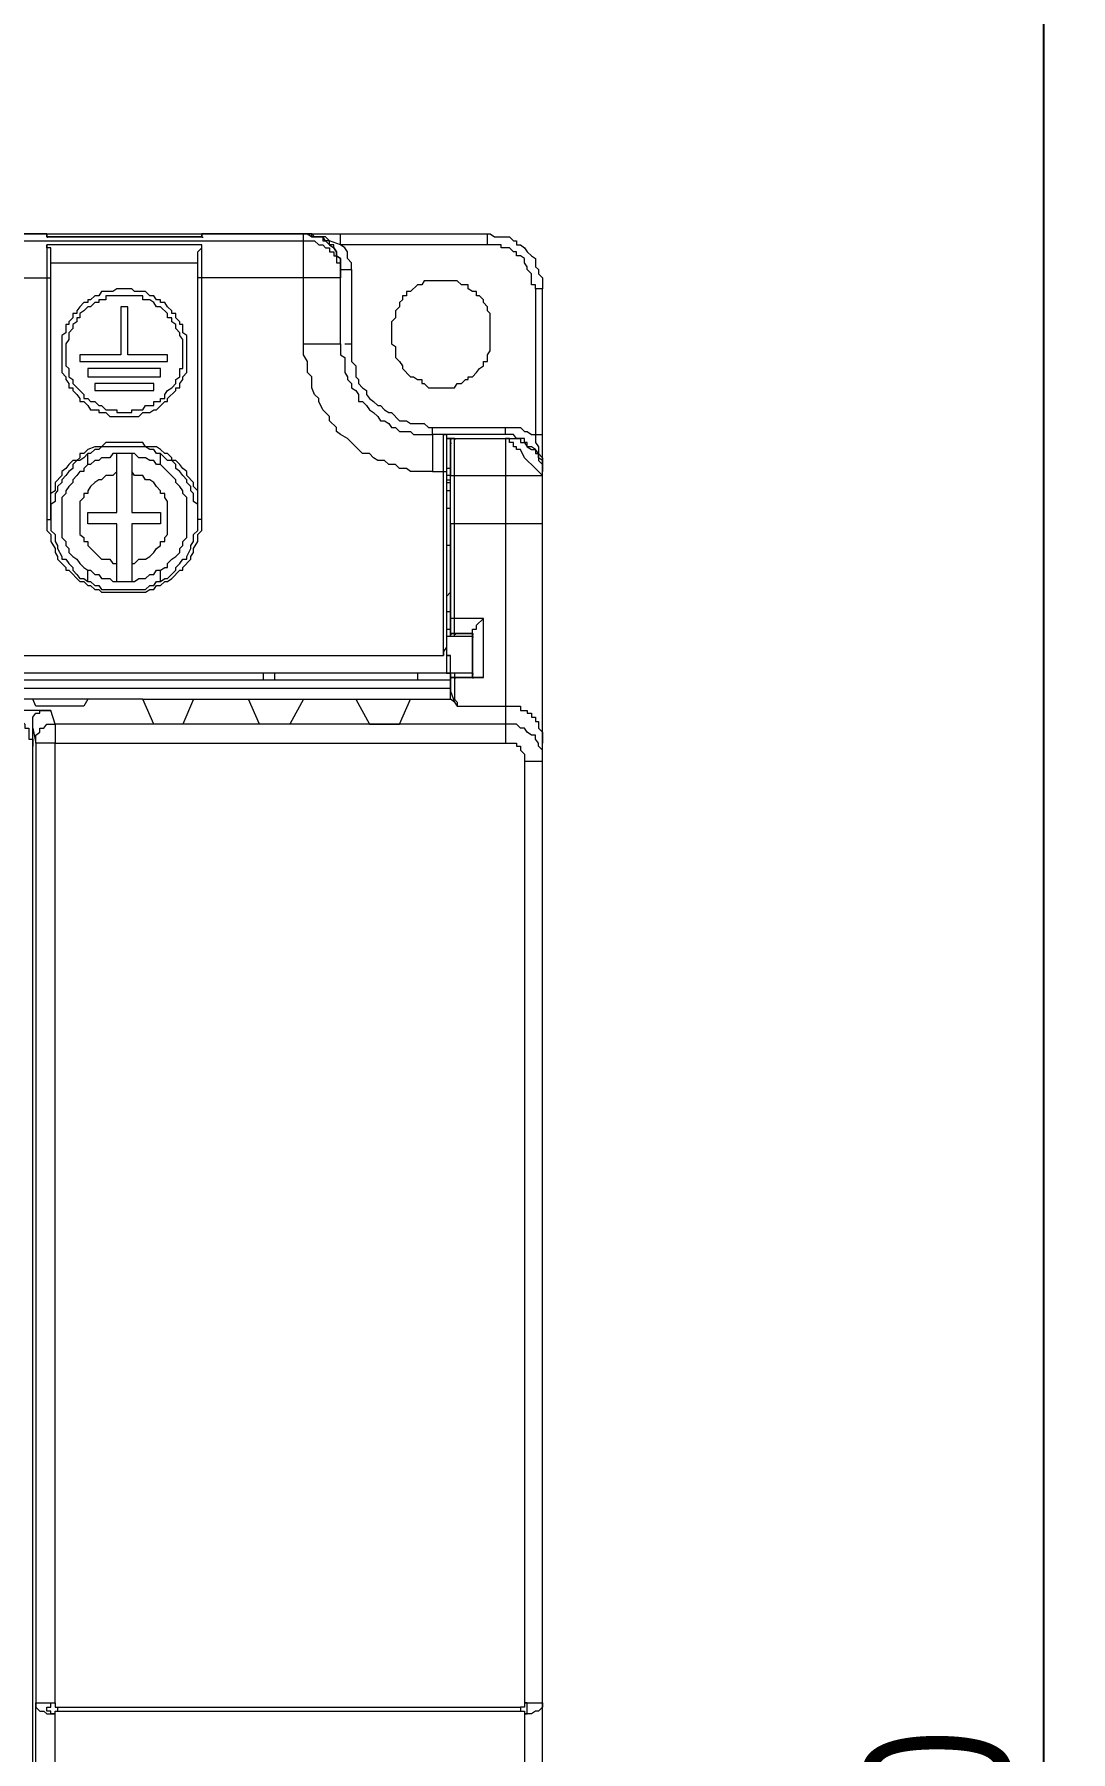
# Model space of a CAD drawing. Header units: millimetres. Extents: x -11 to 1219, y 0 to 1751.
# Drawn here: x 380.5 to 437.6, y 1226.3 to 1320.9 of the extents above; entities that cross this region are included whole.
import ezdxf

# ---------------------------------------------------------------- set-up
doc = ezdxf.new("R2010")
doc.units = ezdxf.units.MM
doc.header["$LTSCALE"] = 10
doc.layers.get('0').update_dxf_attribs({"linetype": 'CONTINUOUS'})
doc.layers.get('Defpoints').update_dxf_attribs({"linetype": 'CONTINUOUS'})
doc.layers.add('1', color=7, linetype='CONTINUOUS')
doc.styles.get("Standard").update_dxf_attribs({"font": '', "width": 0.8})
doc.styles.get('Standard').set_extended_font_data('Meiryo UI')
doc.dimstyles.get("Standard").update_dxf_attribs({"dimtxt": 8, "dimasz": 2, "dimexe": 1.5, "dimexo": 1.5, "dimgap": 1.8, "dimtad": 1, "dimdec": 3, "dimdsep": 46, "dimtxsty": 'Standard', "dimcen": 0, "dimclrd": 4, "dimclre": 4, "dimclrt": 4, "dimadec": 0, "dimazin": 0, "dimtfac": 1, "dimtdec": 3, "dimtmove": 0, "dimatfit": 3, "dimfxl": 1, "dimtolj": 1, "dimtzin": 1, "dimarcsym": 0})

# ---------------------------------------------------------------- blocks, each defined once
blk = doc.blocks.new('Delta Drive')
at = {"layer": 'Defpoints', "lineweight": 0}
for points in [[(0.1317, 0.0025), (0.95, 0.0025), (0.9567, 0.0025), (0.9592, 0), (0.9617, 0), (0.9633, -0.0017), (0.9658, -0.0017), (0.9658, -0.0042), (0.9683, -0.0042), (0.9683, -0.0067), (0.97, -0.0067), (0.97, -0.0108), (0.9725, -0.0108), (0.9725, -0.02), (0.8858, -0.02)], [(0.1317, 0.0067), (1.0617, 0.0067), (1.0633, 0.0067), (1.0658, 0.005), (1.075, 0.005), (1.0775, 0.0025), (1.0792, 0.0025), (1.0792, 0), (1.0817, 0), (1.0842, -0.0017), (1.0858, -0.0042), (1.0883, -0.0067), (1.0908, -0.0083), (1.0908, -0.0133), (1.0925, -0.015), (1.0925, -0.0175), (1.095, -0.02), (1.095, -0.0267), (1.0908, -0.0267), (1.0908, -0.0242), (1.0883, -0.0242), (1.0883, -0.0175), (1.0858, -0.015), (1.0858, -0.0133), (1.0842, -0.0108), (1.0842, -0.0083), (1.0817, -0.0067), (1.0792, -0.0067), (1.0792, -0.0042), (1.0775, -0.0042), (1.075, -0.0017), (1.07, -0.0017), (1.07, 0), (1.0617, 0), (0.9725, 0), (0.9658, 0.0025), (0.9633, 0.005), (0.9567, 0.005), (0.9617, 0.005), (0.9617, 0.0025), (0.9633, 0.0025), (0.9658, 0), (0.9683, -0.0017), (0.97, -0.0042), (0.97, -0.0067), (0.9725, -0.0083), (0.9725, -0.0108), (0.9725, -0.0133), (0.9725, -0.015), (0.9725, -0.0083), (0.97, -0.0067), (0.97, -0.0042), (0.9683, -0.0017), (0.9683, 0), (0.9658, 0), (0.9658, 0.0025), (0.9633, 0.0025), (0.9617, 0.005), (0.955, 0.005), (0.955, 0.0067), (0.9525, 0.0067), (0.95, 0.0067)], [(0.7942, 0.005), (0.7942, 0.0067), (0.7475, 0.0067), (0.7475, 0.005), (0.7475, 0.0067)], [(0.7942, 0.0067), (0.7942, 0.005), (0.7967, 0.005), (0.7942, 0.005), (0.7942, 0.0067), (0.7942, 0.005), (0.7967, 0.005)], [(0.7942, -0.1667), (0.7967, -0.1667), (0.7967, -0.0083), (0.7967, -0.0017), (0.7942, -0.0017), (0.7942, 0)], [(0.8592, 0.005), (0.8233, 0.005)], [(0.95, -0.06), (0.9725, -0.06), (0.9725, -0.0667), (0.975, -0.0683), (0.975, -0.0775), (0.9767, -0.08), (0.9767, -0.0817), (0.9792, -0.0842), (0.9792, -0.0867), (0.9817, -0.0883), (0.9833, -0.0908), (0.9833, -0.095), (0.9858, -0.095), (0.9883, -0.0975), (0.99, -0.1), (0.9925, -0.1017), (0.995, -0.1042), (0.9967, -0.1067), (0.9992, -0.1067), (1.0017, -0.1083), (1.0033, -0.1108), (1.0058, -0.1108), (1.0083, -0.1133), (1.015, -0.1133), (1.0167, -0.115), (1.0283, -0.115), (1.0283, -0.1375), (1.015, -0.1375), (1.0125, -0.1358), (1.0083, -0.1358), (1.0058, -0.1333), (1.0017, -0.1333), (0.9992, -0.1308), (0.995, -0.1308), (0.9925, -0.1292), (0.99, -0.1267), (0.9858, -0.1267), (0.9767, -0.1175), (0.9725, -0.115), (0.97, -0.1133), (0.97, -0.1108), (0.9658, -0.1067), (0.9658, -0.1042), (0.9617, -0.1), (0.9592, -0.095), (0.9592, -0.0933), (0.9567, -0.0908), (0.955, -0.0867), (0.955, -0.08), (0.9525, -0.0775), (0.9525, -0.0708), (0.95, -0.0667), (0.95, -0.06), (0.95, 0.0067), (0.8883, 0.0067), (0.8883, 0.005), (0.8858, 0.005), (0.8883, 0.005), (0.8883, 0.0067), (0.8883, 0.005), (0.8883, 0.0067)], [(0.8883, 0.005), (0.8858, 0.005)], [(0.8883, -0.1667), (0.8858, -0.1667), (0.8858, -0.0083), (0.8858, -0.0042), (0.8883, -0.0017), (0.8883, 0)], [(0.9525, 0.0067), (0.955, 0.005), (0.9567, 0.005), (0.955, 0.0067)], [(0.9725, -0.06), (0.9725, -0.015), (0.9792, -0.015), (0.9792, -0.0108), (0.9767, -0.0083), (0.9767, -0.0042), (0.975, -0.0017), (0.9725, 0), (0.9725, 0.0067)], [(1.0617, 0), (1.0617, 0.0067)], [(0.7458, -0.02), (0.7967, -0.02)], [(0.7967, -0.0108), (0.8858, -0.0108)], [(0.9792, -0.015), (0.9792, -0.06)], [(1.0417, -0.1175), (1.0392, -0.1175), (1.0367, -0.1175), (1.075, -0.1175), (1.0817, -0.1175), (1.0817, -0.12), (1.0842, -0.12), (1.0858, -0.1225), (1.0883, -0.1242), (1.0908, -0.1242), (1.0908, -0.1267), (1.0925, -0.1267), (1.0925, -0.1308), (1.095, -0.1333), (1.095, -0.1375), (1.095, -0.1308), (1.0925, -0.1292), (1.0925, -0.1267), (1.0908, -0.1242), (1.0883, -0.1225), (1.0858, -0.1225), (1.0858, -0.12), (1.0842, -0.12), (1.0842, -0.1175), (1.0792, -0.1175), (1.0775, -0.115), (1.0725, -0.115), (1.0283, -0.115), (1.0283, -0.1108), (1.0725, -0.1108), (1.0817, -0.1108), (1.0842, -0.1133), (1.0858, -0.1133), (1.0883, -0.115), (1.0908, -0.115), (1.0908, -0.12), (1.0925, -0.1225), (1.0925, -0.1267), (1.095, -0.1292), (1.095, -0.1333), (1.095, -0.0267)], [(1.0908, -0.0267), (1.0908, -0.115), (1.095, -0.115)], [(0.975, -0.06), (0.9792, -0.06), (0.9792, -0.0708), (0.9817, -0.0733), (0.9817, -0.08), (0.9833, -0.0817), (0.9833, -0.0842), (0.9858, -0.0867), (0.9883, -0.0883), (0.9883, -0.0908), (0.99, -0.0933), (0.9925, -0.095), (0.995, -0.0975), (0.9967, -0.0975), (0.9992, -0.1), (1.0017, -0.1017), (1.0033, -0.1017), (1.0083, -0.1067), (1.0125, -0.1067), (1.015, -0.1083), (1.0233, -0.1083), (1.0258, -0.1108), (1.0283, -0.1108)], [(1.0725, -0.115), (1.0725, -0.1108)], [(0.0467, -0.2492), (1.035, -0.2492), (1.035, -0.115), (1.0367, -0.115), (1.0367, -0.1175), (1.0367, -0.26), (0.0442, -0.26), (0.0292, -0.26), (0.0292, -0.2575), (0.0292, -0.24), (0.0292, -0.2375), (0.0292, -0.2358), (0.0292, -0.2625), (0.0267, -0.2625)], [(1.0392, -0.1692), (1.0392, -0.14), (1.0417, -0.14), (1.0725, -0.14), (1.095, -0.14), (1.0908, -0.1358), (1.0842, -0.1292), (1.0817, -0.1242), (1.0792, -0.1242), (1.0792, -0.1225), (1.0775, -0.1225), (1.0775, -0.12), (1.075, -0.12), (1.075, -0.1175), (1.0725, -0.1175), (1.0725, -0.14), (1.0725, -0.3025), (1.0792, -0.3025), (1.0792, -0.3042), (1.0817, -0.3042), (1.0817, -0.3067), (1.0842, -0.3092), (1.0842, -0.3133), (1.095, -0.3133), (1.095, -0.3067), (1.0925, -0.3042), (1.0925, -0.3025), (1.0908, -0.3), (1.0908, -0.2975), (1.0883, -0.2975), (1.0858, -0.2958), (1.0842, -0.2933), (1.0817, -0.2933), (1.0792, -0.2908), (1.0725, -0.2908), (0.7992, -0.2908), (0.7992, -0.3025), (0.7875, -0.3025), (0.7875, -0.2975), (0.79, -0.2958), (0.79, -0.2933), (0.7925, -0.2933), (0.7942, -0.2908), (0.7992, -0.2908), (0.7967, -0.2825)], [(0.8858, -0.1508), (0.8858, -0.1492), (0.8833, -0.1467), (0.8833, -0.1442), (0.8792, -0.14), (0.8792, -0.1375), (0.8767, -0.1358), (0.875, -0.1333), (0.8725, -0.1308), (0.87, -0.1308), (0.87, -0.1292), (0.8675, -0.1267), (0.8658, -0.1267), (0.8633, -0.1242), (0.8608, -0.1225), (0.8542, -0.1225), (0.8525, -0.12), (0.83, -0.12), (0.8275, -0.1225), (0.8233, -0.1225), (0.8192, -0.1242), (0.8167, -0.1267), (0.8142, -0.1267), (0.8142, -0.1292), (0.8125, -0.1308), (0.81, -0.1308), (0.8075, -0.1333), (0.8058, -0.1358), (0.8033, -0.1375), (0.8033, -0.14), (0.7992, -0.1442), (0.7992, -0.1492), (0.7967, -0.1508)], [(1.0367, -0.2333), (1.0392, -0.2333), (1.0392, -0.2225), (1.0392, -0.1175), (1.0392, -0.12), (1.0392, -0.14), (1.0367, -0.14)], [(1.0592, -0.2625), (1.0567, -0.2625), (1.0417, -0.2625), (1.0592, -0.2625), (1.0592, -0.2267), (1.0417, -0.2267), (1.0417, -0.1692), (1.0417, -0.14), (1.0417, -0.1242), (1.0417, -0.12), (1.0417, -0.1175), (1.0392, -0.1175)], [(0.8367, -0.2042), (0.8367, -0.1692), (0.8192, -0.1692), (0.8192, -0.1625), (0.8367, -0.1625), (0.8367, -0.1267)], [(0.8192, -0.1333), (0.8192, -0.1267)], [(0.8458, -0.1267), (0.8458, -0.1625), (0.8633, -0.1625), (0.8633, -0.1692), (0.8458, -0.1692), (0.8458, -0.2042)], [(0.8633, -0.1333), (0.8633, -0.1267)], [(0.8367, -0.1375), (0.8342, -0.14), (0.83, -0.14), (0.8275, -0.1425), (0.8258, -0.1425), (0.8233, -0.1442), (0.8208, -0.1467), (0.8192, -0.1492), (0.8192, -0.1508), (0.8167, -0.1508), (0.8167, -0.1533), (0.8142, -0.1558), (0.8142, -0.1758), (0.8167, -0.1775), (0.8167, -0.18), (0.8192, -0.18), (0.8192, -0.1825), (0.8275, -0.1908), (0.8325, -0.1908), (0.8342, -0.1933), (0.8367, -0.1933)], [(0.8458, -0.1933), (0.8475, -0.1933), (0.85, -0.1908), (0.8542, -0.1908), (0.8567, -0.1892), (0.8592, -0.1867), (0.8608, -0.1842), (0.8633, -0.1825), (0.8633, -0.18), (0.8658, -0.18), (0.8658, -0.1775), (0.8675, -0.1758), (0.8675, -0.1558), (0.8658, -0.1533), (0.8658, -0.1508), (0.8633, -0.1508), (0.8633, -0.1492), (0.8608, -0.1467), (0.8592, -0.1442), (0.8567, -0.1425), (0.8542, -0.1425), (0.8525, -0.14), (0.8475, -0.14), (0.8458, -0.1375)], [(1.0283, -0.1375), (1.0367, -0.1375)], [(1.0392, -0.1358), (1.0367, -0.1358)], [(1.0367, -0.1425), (1.0392, -0.1425)], [(1.0367, -0.1442), (1.0392, -0.1442)], [(1.07, -1.8625), (1.0633, -1.8625), (1.0633, -1.9067), (1.0633, -1.9108), (1.0658, -1.9133), (1.0658, -1.9158), (1.0683, -1.9158), (1.0683, -1.9175), (1.07, -1.9175), (1.07, -1.92), (1.0725, -1.92), (1.075, -1.9225), (1.0842, -1.9225), (1.0858, -1.92), (1.0883, -1.92), (1.0908, -1.9175), (1.0908, -1.9158), (1.0925, -1.9158), (1.0925, -1.9133), (1.095, -1.9108), (1.095, -1.9067), (1.095, -0.1375)], [(1.0392, -0.1492), (1.0367, -0.1492)], [(1.0392, -0.16), (1.0367, -0.16)], [(1.095, -0.1692), (1.0392, -0.1692), (1.0392, -0.2267), (1.0392, -0.2333), (1.0392, -0.2358), (1.0417, -0.2358), (1.0392, -0.2358), (1.0392, -0.2375), (1.0392, -0.2333), (1.0392, -0.2358)], [(1.0392, -0.1825), (1.0367, -0.1825)], [(0.8192, -0.2042), (0.8192, -0.1975)], [(0.8633, -0.2042), (0.8633, -0.1975)], [(1.0367, -0.2133), (1.0392, -0.2108), (1.0392, -0.2092)], [(1.0367, -0.2225), (1.0392, -0.2225)], [(1.0417, -0.2375), (1.0417, -0.2358), (1.0417, -0.2267), (1.0392, -0.2267)], [(1.0525, -0.26), (1.0525, -0.2625), (1.0525, -0.2358), (1.0525, -0.2333), (1.055, -0.2333), (1.055, -0.2308), (1.0592, -0.2267)], [(1.0525, -0.2358), (1.0525, -0.2375), (1.0525, -0.24), (1.0525, -0.2575), (1.0525, -0.26), (1.0367, -0.26), (1.0392, -0.26), (1.0392, -0.2558), (1.0392, -0.2492)], [(1.0367, -0.2375), (1.0525, -0.2375)], [(1.0367, -0.2425), (1.0367, -0.2442), (1.035, -0.2467), (1.035, -0.2492)], [(0.9258, -0.2642), (0.9258, -0.26)], [(0.9325, -0.2642), (0.9325, -0.26)], [(1.0192, -0.26), (1.0192, -0.2642)], [(1.0417, -0.26), (1.0417, -0.2625), (1.0392, -0.2625), (1.0392, -0.2642), (1.0392, -0.26), (1.0392, -0.2625)], [(1.0392, -0.2692), (1.0392, -0.2642), (1.0392, -0.2625), (1.0417, -0.2625), (1.0392, -0.2625), (1.0392, -0.2642), (0.0425, -0.2642)], [(1.0392, -0.2642), (1.0392, -0.2708), (1.0417, -0.2775), (1.0392, -0.2758), (1.0392, -0.2692), (0.0442, -0.2692)], [(1.0567, -0.2625), (1.0525, -0.2625), (1.05, -0.2625), (1.0417, -0.2625), (1.0417, -0.2758), (1.0433, -0.2775), (1.0433, -0.28)], [(0.8833, -0.2758), (0.8767, -0.2908), (0.87, -0.2908), (0.8633, -0.2908), (0.8592, -0.2908), (0.8525, -0.2758), (0.8192, -0.2758), (0.7858, -0.2758), (0.7542, -0.2758), (0.75, -0.28), (0.7458, -0.28), (0.73, -0.28), (0.7233, -0.28), (0.7208, -0.2758)], [(0.8192, -0.2758), (0.8167, -0.28), (0.81, -0.28), (0.7942, -0.28), (0.7875, -0.28), (0.7858, -0.2758)], [(0.8525, -0.2758), (0.8833, -0.2758), (0.9167, -0.2758), (0.95, -0.2758), (0.9817, -0.2758), (1.015, -0.2758)], [(0.95, -0.2758), (0.9417, -0.2908), (0.9367, -0.2908), (0.93, -0.2908), (0.9233, -0.2908), (0.9167, -0.2758)], [(0.9817, -0.2758), (0.99, -0.2908), (0.995, -0.2908), (1.0017, -0.2908), (1.0083, -0.2908), (1.015, -0.2758), (1.0392, -0.2758)], [(1.0417, -0.2775), (1.0433, -0.28), (1.0725, -0.28), (1.0817, -0.28), (1.0817, -0.2825), (1.0858, -0.2825), (1.0858, -0.2842), (1.0883, -0.2842), (1.0883, -0.2867), (1.0908, -0.2867), (1.0908, -0.2892), (1.0925, -0.2892), (1.0925, -0.2933), (1.095, -0.2958), (1.095, -0.3025)], [(0.7858, -1.475), (0.7858, -1.4775), (0.7858, -0.2933), (0.7858, -0.2867), (0.7875, -0.2842), (0.79, -0.2842), (0.79, -0.2825), (0.7967, -0.2825), (0.0092, -0.2825), (0.7633, -0.2825), (0.77, -0.2825), (0.7725, -0.2842), (0.7742, -0.2842), (0.7808, -0.2908), (0.7808, -0.2933), (0.7833, -0.2933), (0.7833, -0.3), (0.7858, -0.3), (0.7858, -0.3042)], [(0.7858, -0.2933), (0.7875, -0.3025), (0.7875, -0.885), (0.7875, -0.8875), (0.79, -0.89), (0.7925, -0.89), (0.7942, -0.8917), (0.7992, -0.8917), (0.7992, -0.89), (0.8008, -0.89)], [(0.8008, -1.0458), (0.7992, -1.0458), (0.7992, -1.0433), (0.7925, -1.0433), (0.7925, -1.0458), (0.7875, -1.0458), (0.7875, -1.0475), (0.79, -1.0475), (0.79, -1.05), (0.7992, -1.05), (0.7967, -1.0475), (0.7967, -1.0433), (0.7992, -1.0433), (0.7992, -0.8917), (0.7967, -0.8917), (0.7967, -0.89), (0.7942, -0.89), (0.7942, -0.8875), (0.7967, -0.8875), (0.7967, -0.885), (0.7992, -0.885), (0.7992, -0.3025), (1.0725, -0.3025)], [(1.0842, -0.3133), (1.0842, -0.885), (1.095, -0.885), (1.095, -0.8875), (1.0925, -0.89), (1.0908, -0.89), (1.0883, -0.8917), (1.0842, -0.8917), (1.0858, -0.8917), (1.0858, -0.885), (1.0842, -0.885), (1.0842, -0.8875), (1.0817, -0.8875)], [(0.8008, -0.8875), (1.0817, -0.8875), (1.0817, -0.89), (1.0842, -0.89), (1.0842, -0.8917), (1.0842, -1.0433)], [(0.7875, -1.0475), (0.7875, -0.885), (0.7992, -0.885), (0.7992, -0.8875), (0.8008, -0.8875), (0.8008, -0.89), (1.0817, -0.89)]]:
    blk.add_lwpolyline(points, dxfattribs=at)
for points in [[(0.8883, 0), (0.7942, 0), (0.7942, -0.1667), (0.7942, -0.1733), (0.7967, -0.1758), (0.7967, -0.18), (0.7992, -0.1842), (0.7992, -0.1867), (0.8008, -0.1892), (0.8008, -0.1908), (0.8058, -0.1958), (0.8058, -0.1975), (0.8075, -0.1975), (0.8142, -0.2042), (0.8167, -0.2042), (0.8192, -0.2067), (0.8208, -0.2067), (0.8233, -0.2092), (0.8258, -0.2092), (0.8275, -0.2108), (0.8542, -0.2108), (0.8567, -0.2092), (0.8592, -0.2092), (0.8608, -0.2067), (0.8633, -0.2067), (0.8658, -0.2042), (0.8675, -0.2042), (0.87, -0.2025), (0.875, -0.1975), (0.8767, -0.1975), (0.8767, -0.1958), (0.8817, -0.1908), (0.8817, -0.1892), (0.8833, -0.1867), (0.8833, -0.1842), (0.8858, -0.18), (0.8858, -0.1758), (0.8883, -0.1733), (0.8883, -0.1667)], [(0.8817, 0.005), (0.8008, 0.005), (0.7967, 0.005), (0.8858, 0.005)], [(0.8792, -0.0667), (0.8792, -0.055), (0.8767, -0.0533), (0.8767, -0.0483), (0.875, -0.0483), (0.875, -0.0467), (0.8725, -0.0442), (0.8725, -0.0417), (0.87, -0.0417), (0.87, -0.04), (0.8675, -0.0375), (0.8658, -0.035), (0.8633, -0.035), (0.8633, -0.0333), (0.8608, -0.0333), (0.8592, -0.0308), (0.8567, -0.0308), (0.8542, -0.0283), (0.8475, -0.0283), (0.8458, -0.0267), (0.8367, -0.0267), (0.8342, -0.0283), (0.8275, -0.0283), (0.8258, -0.0308), (0.8233, -0.0308), (0.8208, -0.0333), (0.8192, -0.0333), (0.8192, -0.035), (0.8167, -0.035), (0.8142, -0.0375), (0.8125, -0.04), (0.8125, -0.0417), (0.81, -0.0417), (0.81, -0.0442), (0.8075, -0.0467), (0.8075, -0.0483), (0.8058, -0.0483), (0.8058, -0.0533), (0.8033, -0.055), (0.8033, -0.0667), (0.8033, -0.0775), (0.8058, -0.08), (0.8058, -0.0817), (0.8075, -0.0842), (0.8075, -0.0867), (0.81, -0.0867), (0.81, -0.0883), (0.8125, -0.0908), (0.8142, -0.0933), (0.8142, -0.095), (0.8167, -0.095), (0.8192, -0.0975), (0.8208, -0.1), (0.8258, -0.1), (0.8258, -0.1017), (0.83, -0.1017), (0.8325, -0.1042), (0.85, -0.1042), (0.8525, -0.1017), (0.8567, -0.1017), (0.8592, -0.1), (0.8608, -0.1), (0.8658, -0.095), (0.8675, -0.095), (0.8675, -0.0933), (0.8725, -0.0883), (0.8725, -0.0867), (0.875, -0.0867), (0.875, -0.0842), (0.8767, -0.0817), (0.8767, -0.08), (0.8792, -0.0775)], [(0.8058, -0.0667), (0.8058, -0.0733), (0.8075, -0.075), (0.8075, -0.08), (0.81, -0.0817), (0.81, -0.0842), (0.8167, -0.0908), (0.8167, -0.0933), (0.8192, -0.0933), (0.8208, -0.095), (0.8233, -0.095), (0.8258, -0.0975), (0.8275, -0.0975), (0.83, -0.1), (0.8367, -0.1), (0.8367, -0.1017), (0.8458, -0.1017), (0.8458, -0.1), (0.8525, -0.1), (0.8542, -0.0975), (0.8592, -0.0975), (0.8592, -0.095), (0.8633, -0.095), (0.8633, -0.0933), (0.8658, -0.0933), (0.8658, -0.0908), (0.8675, -0.0883), (0.87, -0.0867), (0.8725, -0.0842), (0.8725, -0.0817), (0.875, -0.08), (0.875, -0.075), (0.8767, -0.075), (0.8767, -0.0667), (0.8767, -0.0575), (0.875, -0.055), (0.875, -0.0533), (0.8725, -0.0508), (0.8725, -0.0483), (0.87, -0.0467), (0.87, -0.0442), (0.8675, -0.0442), (0.8675, -0.0417), (0.8633, -0.0375), (0.8608, -0.0375), (0.8592, -0.035), (0.8567, -0.0333), (0.8525, -0.0333), (0.8525, -0.0308), (0.83, -0.0308), (0.83, -0.0333), (0.8258, -0.0333), (0.8258, -0.035), (0.8233, -0.035), (0.8208, -0.0375), (0.8192, -0.0375), (0.8167, -0.04), (0.8142, -0.0417), (0.8142, -0.0442), (0.8125, -0.0442), (0.8125, -0.0467), (0.81, -0.0483), (0.81, -0.0508), (0.8075, -0.0533), (0.8075, -0.0575), (0.8058, -0.06)], [(1.0633, -0.0508), (1.0633, -0.0417), (1.0617, -0.04), (1.0617, -0.0375), (1.0592, -0.035), (1.0592, -0.0333), (1.0567, -0.0308), (1.055, -0.0308), (1.055, -0.0283), (1.0525, -0.0283), (1.05, -0.0267), (1.05, -0.0242), (1.0458, -0.0242), (1.0433, -0.0217), (1.0233, -0.0217), (1.0217, -0.0242), (1.0192, -0.0242), (1.015, -0.0283), (1.0125, -0.0283), (1.0125, -0.0308), (1.01, -0.0308), (1.01, -0.0333), (1.0083, -0.035), (1.0083, -0.0375), (1.0058, -0.04), (1.0058, -0.0442), (1.0033, -0.0467), (1.0033, -0.0508), (1.0033, -0.055), (1.0033, -0.06), (1.0058, -0.0617), (1.0058, -0.0683), (1.0083, -0.0708), (1.01, -0.0733), (1.01, -0.075), (1.015, -0.08), (1.0167, -0.08), (1.0192, -0.0817), (1.0217, -0.0817), (1.0217, -0.0842), (1.0233, -0.0842), (1.0258, -0.0867), (1.0417, -0.0867), (1.0433, -0.0842), (1.0458, -0.0842), (1.0483, -0.0817), (1.05, -0.0817), (1.05, -0.08), (1.0525, -0.08), (1.055, -0.0775), (1.0567, -0.075), (1.0592, -0.0733), (1.0592, -0.0708), (1.0617, -0.0708), (1.0617, -0.0667), (1.0633, -0.0642), (1.0633, -0.055)], [(0.8433, -0.0667), (0.8433, -0.0375), (0.8392, -0.0375), (0.8392, -0.0667), (0.8142, -0.0667), (0.8142, -0.0708), (0.8675, -0.0708), (0.8675, -0.0667)], [(0.8633, -0.075), (0.8192, -0.075), (0.8192, -0.08), (0.8633, -0.08)], [(0.8592, -0.0842), (0.8233, -0.0842), (0.8233, -0.0883), (0.8592, -0.0883)], [(0.8858, -0.1667), (0.8858, -0.1575), (0.8833, -0.1558), (0.8833, -0.1508), (0.8817, -0.1492), (0.8817, -0.1467), (0.8792, -0.1442), (0.8792, -0.1425), (0.8767, -0.14), (0.875, -0.1375), (0.8725, -0.1358), (0.8725, -0.1333), (0.87, -0.1308), (0.8675, -0.1308), (0.8633, -0.1267), (0.8608, -0.1267), (0.8592, -0.1242), (0.8567, -0.1242), (0.8542, -0.1225), (0.8275, -0.1225), (0.8258, -0.1242), (0.8233, -0.1242), (0.8208, -0.1267), (0.8192, -0.1267), (0.8167, -0.1292), (0.8142, -0.1308), (0.8125, -0.1308), (0.81, -0.1333), (0.81, -0.1358), (0.8075, -0.1375), (0.8058, -0.14), (0.8033, -0.1425), (0.8033, -0.1442), (0.8008, -0.1467), (0.8008, -0.1492), (0.7992, -0.1508), (0.7992, -0.1558), (0.7967, -0.1575), (0.7967, -0.1733), (0.7992, -0.1758), (0.7992, -0.18), (0.8008, -0.1825), (0.8008, -0.1842), (0.8033, -0.1892), (0.8033, -0.1908), (0.8058, -0.1908), (0.8075, -0.1933), (0.81, -0.1958), (0.81, -0.1975), (0.8125, -0.2), (0.8142, -0.2025), (0.8167, -0.2025), (0.8192, -0.2042), (0.8208, -0.2042), (0.8233, -0.2067), (0.8258, -0.2067), (0.8275, -0.2092), (0.8542, -0.2092), (0.8567, -0.2067), (0.8592, -0.2067), (0.8608, -0.2042), (0.8633, -0.2042), (0.8658, -0.2025), (0.8675, -0.2025), (0.8725, -0.1975), (0.8725, -0.1958), (0.875, -0.1933), (0.8767, -0.1908), (0.8792, -0.1908), (0.8792, -0.1892), (0.8817, -0.1842), (0.8817, -0.1825), (0.8833, -0.18), (0.8833, -0.1758), (0.8858, -0.1733)], [(0.8792, -0.1667), (0.8792, -0.1533), (0.8767, -0.1508), (0.8767, -0.1492), (0.875, -0.1467), (0.8725, -0.1442), (0.8725, -0.1425), (0.8633, -0.1333), (0.8608, -0.1333), (0.8592, -0.1308), (0.8567, -0.1308), (0.8542, -0.1292), (0.85, -0.1292), (0.8475, -0.1267), (0.8342, -0.1267), (0.8325, -0.1292), (0.8275, -0.1292), (0.8258, -0.1308), (0.8233, -0.1308), (0.8208, -0.1333), (0.8192, -0.1333), (0.8167, -0.1358), (0.8167, -0.1375), (0.8142, -0.1375), (0.8125, -0.14), (0.81, -0.1425), (0.81, -0.1442), (0.8075, -0.1467), (0.8058, -0.1492), (0.8058, -0.1508), (0.8033, -0.1533), (0.8033, -0.1775), (0.8058, -0.18), (0.8058, -0.1825), (0.8075, -0.1842), (0.8075, -0.1867), (0.81, -0.1892), (0.8125, -0.1908), (0.8142, -0.1933), (0.8167, -0.1958), (0.8192, -0.1975), (0.8208, -0.1975), (0.8233, -0.2), (0.8258, -0.2), (0.8275, -0.2025), (0.8325, -0.2025), (0.8342, -0.2042), (0.8475, -0.2042), (0.85, -0.2025), (0.8542, -0.2025), (0.8567, -0.2), (0.8592, -0.2), (0.8608, -0.1975), (0.8633, -0.1975), (0.8658, -0.1958), (0.8675, -0.1958), (0.8675, -0.1933), (0.87, -0.1908), (0.8725, -0.1892), (0.875, -0.1867), (0.875, -0.1842), (0.8767, -0.1825), (0.8767, -0.18), (0.8792, -0.1775)], [(1.0525, -0.2358), (1.05, -0.2358), (1.0417, -0.2358)], [(1.0367, -0.2492), (1.0392, -0.2492)]]:
    blk.add_lwpolyline(points, close=True, dxfattribs=at)
at = {"layer": 'Defpoints', "lineweight": 0, "transparency": 33554559}
for points in [[(0.7942, 0.0042), (0.795, 0.0042), (0.7942, 0.005), (0.795, 0.005)], [(0.8883, 0.0042), (0.8892, 0.0042), (0.8883, 0.005), (0.8892, 0.005)], [(0.9525, 0.0058), (0.9533, 0.0058), (0.9525, 0.0067), (0.9533, 0.0067)], [(1.0392, -0.1183), (1.04, -0.1183), (1.0392, -0.1175), (1.04, -0.1175)], [(1.0392, -0.1183), (1.04, -0.1183), (1.0392, -0.1175), (1.04, -0.1175)], [(1.0392, -0.1208), (1.04, -0.1208), (1.0392, -0.12), (1.04, -0.12)], [(1.0417, -0.1183), (1.0425, -0.1183), (1.0417, -0.1175), (1.0425, -0.1175)], [(1.0392, -0.2367), (1.04, -0.2367), (1.0392, -0.2358), (1.04, -0.2358)], [(1.0392, -0.2367), (1.04, -0.2367), (1.0392, -0.2358), (1.04, -0.2358)], [(1.0392, -0.2367), (1.04, -0.2367), (1.0392, -0.2358), (1.04, -0.2358)], [(1.0417, -0.2367), (1.0425, -0.2367), (1.0417, -0.2358), (1.0425, -0.2358)], [(1.0525, -0.2367), (1.0533, -0.2367), (1.0525, -0.2358), (1.0533, -0.2358)], [(1.0525, -0.2367), (1.0533, -0.2367), (1.0525, -0.2358), (1.0533, -0.2358)], [(1.0525, -0.2367), (1.0533, -0.2367), (1.0525, -0.2358), (1.0533, -0.2358)], [(1.0525, -0.2383), (1.0533, -0.2383), (1.0525, -0.2375), (1.0533, -0.2375)], [(1.0525, -0.2608), (1.0533, -0.2608), (1.0525, -0.26), (1.0533, -0.26)], [(1.0392, -0.2633), (1.04, -0.2633), (1.0392, -0.2625), (1.04, -0.2625)], [(1.0392, -0.2633), (1.04, -0.2633), (1.0392, -0.2625), (1.04, -0.2625)], [(1.0392, -0.2633), (1.04, -0.2633), (1.0392, -0.2625), (1.04, -0.2625)], [(1.0417, -0.2633), (1.0425, -0.2633), (1.0417, -0.2625), (1.0425, -0.2625)], [(1.0417, -0.2633), (1.0425, -0.2633), (1.0417, -0.2625), (1.0425, -0.2625)], [(1.0417, -0.2633), (1.0425, -0.2633), (1.0417, -0.2625), (1.0425, -0.2625)], [(1.0417, -0.2633), (1.0425, -0.2633), (1.0417, -0.2625), (1.0425, -0.2625)], [(1.0417, -0.2633), (1.0425, -0.2633), (1.0417, -0.2625), (1.0425, -0.2625)], [(1.0417, -0.2633), (1.0425, -0.2633), (1.0417, -0.2625), (1.0425, -0.2625)], [(1.0525, -0.2633), (1.0533, -0.2633), (1.0525, -0.2625), (1.0533, -0.2625)]]:
    blk.add_solid(points, dxfattribs=at)
blk = doc.blocks.new('*D183')
at = {"layer": '1', "color": 4, "lineweight": -2, "transparency": 16777216}
for p, q in [((426.817, 1345.429), (437.614, 1345.429)), ((436.114, 1343.429), (436.114, 1097.429)), ((426.817, 1095.429), (437.614, 1095.429))]:
    blk.add_line(p, q, dxfattribs=at)
at = {"layer": '1', "color": 4, "transparency": 16777216}
for points in [[(435.781, 1343.429), (436.448, 1343.429), (436.114, 1345.429)], [(435.781, 1097.429), (436.448, 1097.429), (436.114, 1095.429)]]:
    blk.add_solid(points, dxfattribs=at)
at = {"layer": 'Defpoints', "color": 0, "transparency": 16777216}
for p in [(425.317, 1345.429), (425.317, 1095.429), (436.114, 1095.429)]:
    blk.add_point(p, dxfattribs=at)
at = {"layer": '1', "color": 4, "transparency": 16777216, "insert": (430.314, 1220.429), "char_height": 8, "attachment_point": 5, "rotation": 90}
blk.add_mtext('\\A1;250', dxfattribs=at)

msp = doc.modelspace()

# ---------------------------------------------------------------- block references
at = {"xscale": 90.77036714357496, "yscale": 90.77036714357496, "zscale": 90.77036714357496}
msp.add_blockref('Delta Drive', (309.1271, 1309.3236), dxfattribs=at)

# ---------------------------------------------------------------- dimensions: what is measured, and where the dimension line sits
at = {"layer": '1', "color": 7, "true_color": 0xffffff}
dim = msp.add_linear_dim(base=(436.1145, 1095.4294), p1=(425.317, 1345.4294), p2=(425.317, 1095.4294), angle=90, dimstyle='Standard', dxfattribs=at)
dim.commit()
dim.dimension.update_dxf_attribs({"geometry": '*D183', "text_midpoint": (430.3145, 1220.4294)})

doc.saveas('drawing.dxf')
